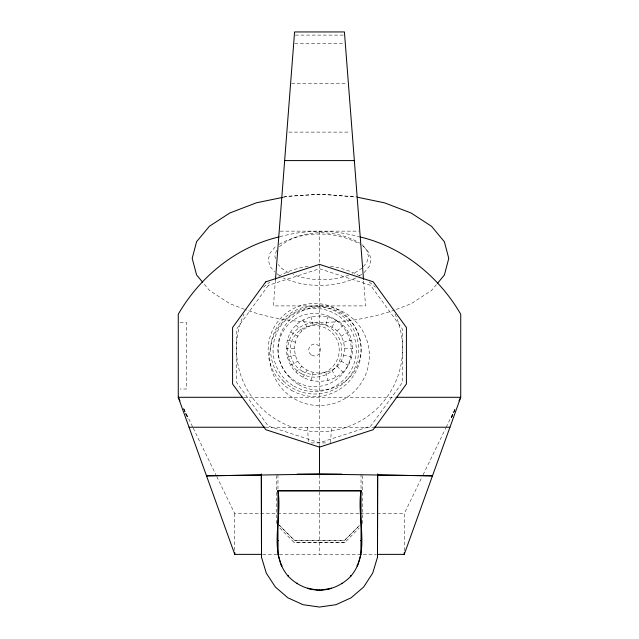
<?xml version="1.0" encoding="UTF-8"?>
<svg xmlns="http://www.w3.org/2000/svg" width="639" height="639" viewBox="0 0 639 639"><rect width="100%" height="100%" fill="white"/><g stroke="black" fill="none" stroke-linecap="round" stroke-linejoin="round"><path stroke-width="0.48" stroke-dasharray="3.19 2.4" d="M330.643 442.915L331.361 427.235M275.433 280.034L273.436 305.913L365.564 305.913L363.567 280.034M286.344 348.662C287.518 305.17 351.482 305.17 352.656 348.662C351.482 392.146 287.518 392.146 286.344 348.662L294.627 348.662C295.01 381.14 343.99 381.14 344.373 348.662C343.99 316.177 295.01 316.177 294.627 348.662M276.479 250.288L274.89 256.335L275.569 258.931M310.921 380.684L313.062 372.681M325.938 324.636L328.079 316.632M451.709 417.65L453.666 413.225M451.318 417.914L455.407 408.952M451.318 417.299L455.407 408.601M404.239 550.666L404.239 513.604L422.211 476.598M423.066 474.833L445.75 428.138M446.182 427.259L455.168 408.752M302.918 377.377L307.063 370.197M331.937 327.12L336.082 319.939M275.161 246.95L270.025 253.132L268.276 259.777L270.025 266.423L274.586 271.926M279.403 246.766C300.889 228.49 336.018 228.986 359.693 243.068M363.335 266.639L366.842 262.413L368.431 256.367L366.842 250.32L362.169 244.681M364.134 272.645L369.262 266.455L371.011 259.809L369.262 253.164L364.134 246.973L360.053 244.314M436.469 284.555L431.581 290.441L411.196 303.717L395.621 309.683M296.057 372.106L301.912 366.243M337.088 331.074L342.943 325.211M279.347 525.21L294.579 540.434L344.421 540.434L359.653 525.21M277.965 523.972L294.579 540.586L344.421 540.586L359.653 525.354M279.818 528.03L293.892 542.247L345.108 542.247L359.182 528.03M279.243 244.29C303.094 230.639 335.163 230.695 359.238 243.786M362.169 268.053L354.733 272.885L352.089 273.899M359.23 275.832L363.319 273.173M290.785 365.236L297.966 361.091M341.034 336.226L348.215 332.08M348.567 275.249C330.802 281.328 310.578 281.256 292.989 274.554M355.971 277.957C333.191 287.933 306.097 287.917 283.325 277.933M394.702 310.035C347.552 326.561 292.39 326.537 245.344 309.635M279.97 236.686C305.546 229.585 333.454 229.585 359.03 236.686M287.47 357.241L295.482 355.092M343.518 342.224L351.53 340.076M283.548 197.068L287.414 196.269L320.602 194.096L356.69 196.892M283.42 197.227L287.286 196.429L320.49 194.256L356.594 197.052M311.145 442.907L327.855 442.907M295.322 35.097L343.678 35.097M294.683 43.412L344.317 43.412M291.584 83.685L347.416 83.685M288.828 132.113L350.172 132.113M280.202 231.142L358.798 231.142M180.118 322.527L186.58 322.527L186.58 388.991L180.118 388.991M344.373 348.662L352.656 348.662M243.914 397.298L395.086 397.298M265.72 427.235L373.28 427.235M216.789 476.598L234.761 513.604L276.631 513.604M277.63 513.604L359.374 513.604M360.372 513.604L404.239 513.604M262.677 554.372L376.323 554.372M287.47 340.076L295.482 342.224M343.518 355.092L351.53 357.241M244.433 309.284L229.768 303.653L209.384 290.378L203.897 283.748M290.785 332.08L297.966 336.226M341.034 361.091L348.215 365.236M288.588 272.869L281.152 268.029L278.237 264.498M276.791 273.676L280.058 275.808M296.057 325.211L301.912 331.074M337.088 366.243L342.943 372.106M302.918 319.939L307.063 327.12M331.937 370.197L336.082 377.377M183.832 408.752L192.818 427.259M193.25 428.138L215.934 474.833M183.593 408.601L187.682 417.299M183.593 408.952L187.682 417.914M185.334 413.225L187.682 418.537M310.921 316.632L313.062 324.636M325.938 372.681L328.079 380.684M307.639 427.235L308.357 442.915M362.696 475.6L362.696 524.659M361.035 474.13L361.035 490.081M345.108 542.247L293.892 542.247M319.5 231.142L319.5 446.717M319.5 475.12L319.5 554.372M277.965 474.601L277.965 490.081M276.304 475.6L276.304 524.659M234.761 513.604L234.761 550.666M395.062 314.132A83.078 83.078 0 0 1 319.5 431.732A83.078 83.078 0 0 1 243.938 314.132M263.603 287.199A83.078 83.078 0 0 1 269.722 282.15M278.812 276.232A83.078 83.078 0 0 1 308.653 266.295M330.347 266.295A83.078 83.078 0 0 1 360.188 276.232M369.278 282.15A83.078 83.078 0 0 1 375.397 287.199M268.356 285.361L236.742 328.869L236.742 382.649L268.356 426.157L319.5 442.779L370.644 426.157L402.258 382.649L402.258 328.869L370.644 285.361L319.5 268.739L268.356 285.361M298.732 384.63A41.535 41.535 0 0 0 361.035 348.662A41.535 41.535 0 0 0 298.732 312.687A41.535 41.535 0 0 0 298.732 384.63M294.579 398.928A49.85 49.85 0 0 0 369.35 355.763A49.85 49.85 0 0 0 294.579 312.591A49.85 49.85 0 0 0 294.579 398.928M311.68 355.196A5.975 5.975 0 0 0 320.65 350.02A5.975 5.975 0 0 0 311.68 344.844A5.975 5.975 0 0 0 311.68 355.196M293.852 386.068A41.631 41.631 0 0 0 356.298 350.02A41.631 41.631 0 0 0 293.852 313.965A41.631 41.631 0 0 0 293.852 386.068M302.391 371.283A24.554 24.554 0 0 0 339.221 350.02A24.554 24.554 0 0 0 302.391 328.758A24.554 24.554 0 0 0 302.391 371.283M301.105 373.511A27.134 27.134 0 0 0 341.801 350.02A27.134 27.134 0 0 0 301.105 326.521A27.134 27.134 0 0 0 301.105 373.511M283.556 381.14A44.011 44.011 0 0 0 357.177 361.41A44.011 44.011 0 0 0 303.277 307.511A44.011 44.011 0 0 0 283.556 381.14M291.408 390.309A46.519 46.519 0 0 0 361.195 350.02A46.519 46.519 0 0 0 291.408 309.731A46.519 46.519 0 0 0 291.408 390.309M288.756 375.932A36.647 36.647 0 0 0 350.068 359.501A36.647 36.647 0 0 0 305.186 314.62A36.647 36.647 0 0 0 288.756 375.932"/><path stroke-width="0.96" d="M278.253 491.032L277.965 490.744C282.598 518.405 268.029 552.208 287.973 575.963C296.161 584.749 307.495 589.885 319.5 590.268C331.505 589.885 342.839 584.749 351.027 575.963C370.971 552.208 356.402 518.405 361.035 490.744L277.965 490.744L277.965 540.514L278.612 540.514M377.505 557.192L377.657 474.13L377.505 557.192L372.713 573.095L363.655 587.017L351.059 597.84L335.938 604.702L319.5 607.05L303.062 604.702L287.941 597.84L275.345 587.017L266.287 573.095L261.495 557.192L261.343 474.13L261.495 557.192M360.963 540.514L360.843 554.66L357.425 565.994L356.897 565.747M275.489 279.347L294.579 31.95L344.421 31.95L363.511 279.347M307.766 588.591L307.95 587.96M377.322 554.372L404.239 554.372L460.727 397.298L460.727 314.22C438.977 276.639 402.586 246.862 359.949 236.933M459.018 400.821L460.727 397.298L396.084 397.298M296.967 583.687L297.319 583.135M437.683 283.085L444.401 274.986L448.77 258.396L444.401 241.806L431.589 226.342L411.204 213.059L384.63 202.867L357.56 197.251M360.747 491.032L361.035 490.744L361.035 540.514L360.388 540.514M287.973 575.963L288.469 575.531M282.103 565.747L281.511 566.026L278.157 554.66L278.037 540.514M279.051 236.933C236.414 246.862 200.023 276.639 178.273 314.22L178.273 397.298L234.761 554.372L261.678 554.372M282.454 197.427L256.351 202.819L229.776 213.003L209.392 226.27L196.572 241.726L192.203 258.316L196.572 274.906L202.675 282.27M278.085 554.676L278.74 554.572M331.218 588.519L319.5 590.188L307.782 588.519M261.343 474.985L206.517 475.831L319.5 474.13L432.483 475.831L377.657 474.985M284.651 160.589L354.349 160.589M242.916 397.298L178.273 397.298L179.982 400.821M189.04 427.235L265.137 427.235M373.863 427.235L449.96 427.235M297.135 474.13L341.865 474.13M278.037 490.816L360.963 490.816M360.26 554.572L360.915 554.676M350.531 575.531L351.027 575.963M341.681 583.135L342.033 583.687M331.05 587.96L331.234 588.591M404.239 552.519L404.239 554.372M319.5 446.717L319.5 474.13M319.5 589.605L319.5 590.268M234.761 552.519L234.761 554.372M265.784 281.831L232.588 327.519L232.588 383.999L265.784 429.688L319.5 447.14L373.216 429.688L406.412 383.999L406.412 327.519L373.216 281.831L319.5 264.378L265.784 281.831"/></g></svg>
